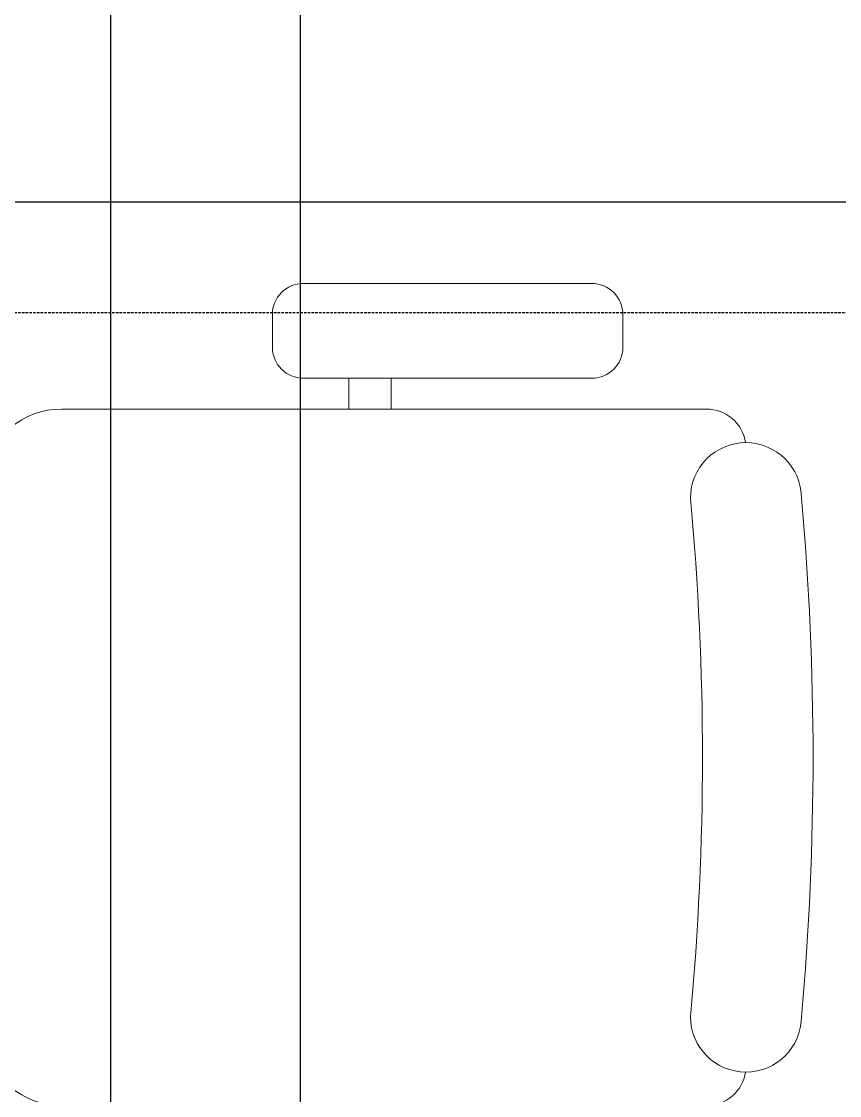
# Model space of a CAD drawing. Extents: x -178977 to 231842, y -29287 to 19916.
# Drawn here: x 25639 to 26157, y 2674 to 3354 of the extents above; entities that cross this region are included whole.
import ezdxf

# ---------------------------------------------------------------- set-up
doc = ezdxf.new("R2010")
doc.units = 0
doc.header["$LTSCALE"] = 0.25
doc.linetypes.add('DASHDOT', pattern=[25.4, 12.7, -6.35, 0, -6.35])
doc.linetypes.add('HIDDEN', pattern=[9.525, 6.35, -3.175])
doc.layers.add('01-First Floor-FUR$0$FALSE CEILING', color=251, linetype='Continuous')
for name, color, linetype, lineweight in [('01-First Floor-FUR$0$LOADING', 253, 'Continuous', 5), ('E-LITE-CLNG-CNDT', 6, 'DASHDOT', 35), ('E-POWR-FLOR-CNDT', 6, 'HIDDEN', 25)]:
    doc.layers.add(name, color=color, linetype=linetype, lineweight=lineweight)

# ---------------------------------------------------------------- blocks, each defined once
blk = doc.blocks.new('01-First Floor-FUR$0$GF21018-P')
at = {"color": 0}
for p, q in [((-0.2207, 0.47563), (-0.2207, 0.0675)), ((-0.2806, 0.34221), (-0.25983, 0.34221)), ((-0.30021, 0.32259), (-0.30021, 0.14)), ((-0.24021, 0.32259), (-0.24021, 0.14)), ((-0.24021, 0.29372), (-0.2207, 0.29372)), ((-0.24021, 0.26708), (-0.2207, 0.26708)), ((-0.2806, 0.12039), (-0.25983, 0.12039))]:
    blk.add_line(p, q, dxfattribs=at)
for centre, radius, start, end in [((-0.1707, 0.47563), 0.05, 99.63288, 180), ((0.17049, 0.47563), 0.05, 0, 80.36712), ((-0.2806, 0.32259), 0.01962, 90, 180), ((-0.25983, 0.32259), 0.01962, 360, 90), ((-0.2806, 0.14), 0.01962, 180, 270), ((-0.25983, 0.14), 0.01962, 270, 360), ((-0.16429, 0.0425), 0.03511, 90, 270), ((0, 1.84674), 1.77674, 264.69456, 275.30527), ((0.16409, 0.0425), 0.03511, 270, 90), ((-0.1957, 0.0675), 0.025, 180, 261.47208), ((0.19549, 0.0675), 0.025, 278.52792, 360), ((0, 1.83136), 1.83136, 264.85322, 275.14698)]:
    blk.add_arc(centre, radius, start, end, dxfattribs=at)
blk = doc.blocks.new('01-First Floor-FUR')
at = {"layer": '01-First Floor-FUR$0$FALSE CEILING', "linetype": 'Continuous'}
for p, q in [((25815.56, 1440), (25815.56, 5010)), ((25215.56, 3240), (29215.56, 3240))]:
    blk.add_line(p, q, dxfattribs=at)
at = {"layer": '01-First Floor-FUR$0$FALSE CEILING'}
blk.add_line((25695.56, 1919.52, -0.1), (25695.56, 3820.42, -0.1), dxfattribs=at)
at = {"layer": '01-First Floor-FUR$0$LOADING'}
blk.add_line((25695.56, 1919.52, -0.1), (25695.56, 3820.42, -0.1), dxfattribs=at)
at = {"layer": '01-First Floor-FUR$0$LOADING', "extrusion": (7.77426e-06, 2.24021e-05, 1), "xscale": -1000, "yscale": 1000.000000000001, "zscale": 1000, "rotation": 90.00141075505213}
blk.add_blockref('01-First Floor-FUR$0$GF21018-P', (26140.04, 2888.17, 0.17), dxfattribs=at)

msp = doc.modelspace()

# ---------------------------------------------------------------- linework, layer by layer
at = {"layer": 'E-POWR-FLOR-CNDT'}
msp.add_lwpolyline([(25339.31, 3293.7), (25463.05, 3169.95), (28857.22, 3169.95, 0.414214), (28957.22, 3269.95), (28957.22, 3751.85), (29095.69, 3890.32)], format="xyb", dxfattribs=at)

# ---------------------------------------------------------------- block references
at = {"layer": 'E-LITE-CLNG-CNDT'}
msp.add_blockref('01-First Floor-FUR', (0, 0), dxfattribs=at)

doc.saveas('drawing.dxf')
